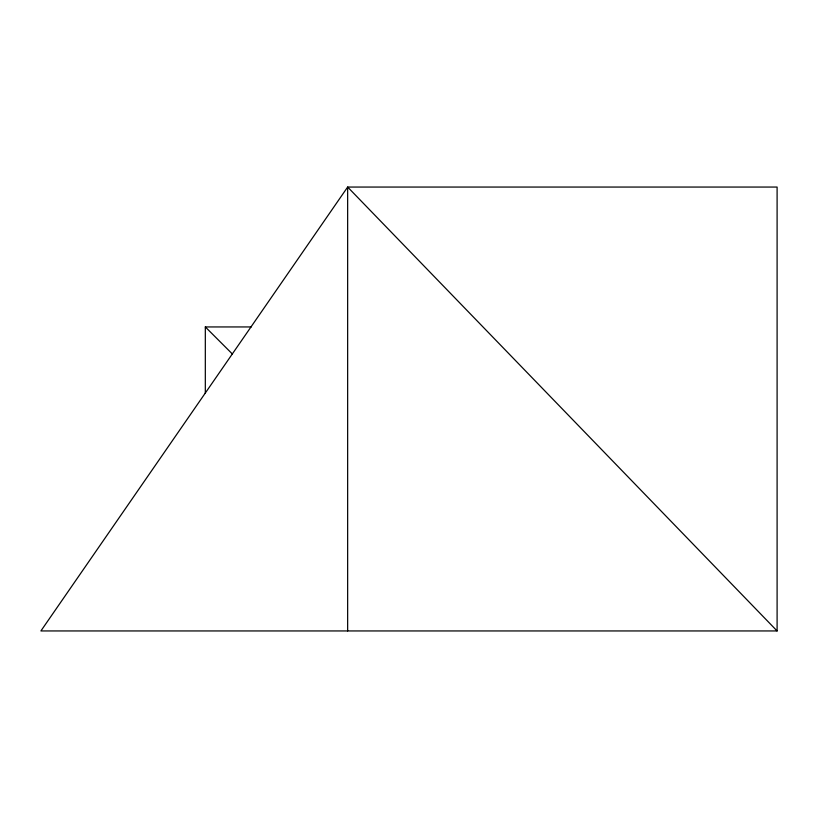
<?xml version="1.0" encoding="UTF-8"?>
<svg xmlns="http://www.w3.org/2000/svg" width="818" height="818" viewBox="0 0 818 818"><rect width="100%" height="100%" fill="white"/><g stroke="black" fill="none" stroke-linecap="round" stroke-linejoin="round"><path stroke-width="1.23" d="M205.318 393.325L205.318 326.944L251.269 326.944M777.1 630.944L40.9 630.944L347.65 187.056L777.1 187.056L777.1 630.944L347.65 187.056L347.65 630.944M205.318 326.944L232.424 354.051"/></g></svg>
